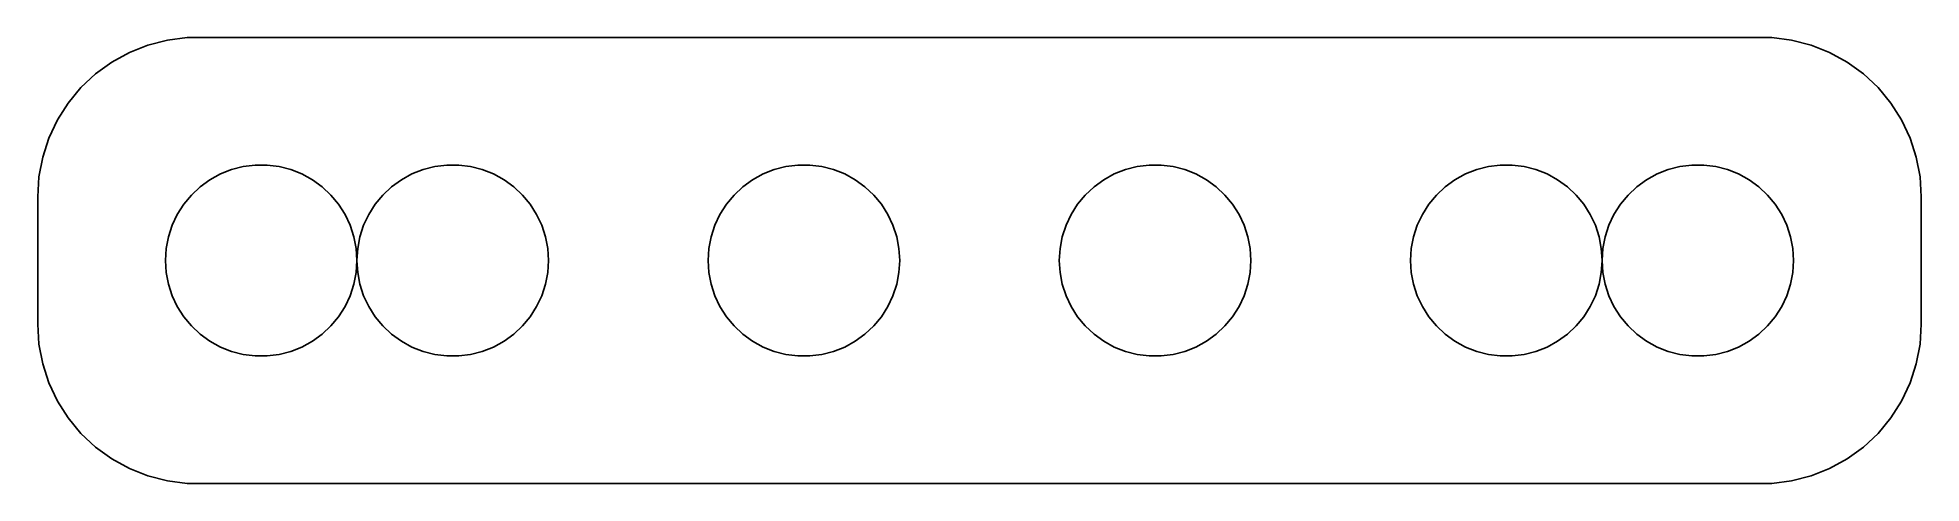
# Model space of a CAD drawing. Header units: metres. Extents: x -29.5 to 29.5, y 17 to 31.
import ezdxf

# ---------------------------------------------------------------- set-up
doc = ezdxf.new("R2010")
doc.units = ezdxf.units.M

msp = doc.modelspace()

# ---------------------------------------------------------------- linework, layer by layer
for p, q in [((-26.0451, 30.7553), (-26.6289, 30.5241)), ((-25.4369, 30.9114), (-26.0451, 30.7553)), ((-24.8139, 30.9901), (-25.4369, 30.9114)), ((24.8139, 30.9901), (-24.8139, 30.9901)), ((25.4369, 30.9114), (24.8139, 30.9901)), ((26.0451, 30.7553), (25.4369, 30.9114)), ((26.6289, 30.5241), (26.0451, 30.7553)), ((-27.1791, 30.2216), (-27.6871, 29.8526)), ((-26.6289, 30.5241), (-27.1791, 30.2216)), ((27.1791, 30.2216), (26.6289, 30.5241)), ((27.6871, 29.8526), (27.1791, 30.2216)), ((-27.6871, 29.8526), (-28.1448, 29.4227)), ((28.1448, 29.4227), (27.6871, 29.8526)), ((-28.5451, 28.9389), (-28.8815, 28.4088)), ((-28.1448, 29.4227), (-28.5451, 28.9389)), ((28.5451, 28.9389), (28.1448, 29.4227)), ((28.8815, 28.4088), (28.5451, 28.9389)), ((-28.8815, 28.4088), (-29.1489, 27.8406)), ((29.1489, 27.8406), (28.8815, 28.4088)), ((-29.1489, 27.8406), (-29.3429, 27.2434)), ((29.3429, 27.2434), (29.1489, 27.8406)), ((-29.3429, 27.2434), (-29.4606, 26.6267)), ((29.4606, 26.6267), (29.3429, 27.2434)), ((-29.4606, 26.6267), (-29.5, 26)), ((-24.1075, 26.533), (-23.7773, 26.7145)), ((-23.7773, 26.7145), (-23.427, 26.8532)), ((-23.427, 26.8532), (-23.0621, 26.9469)), ((-23.0621, 26.9469), (-22.6884, 26.9941)), ((-22.6884, 26.9941), (-22.3116, 26.9941)), ((-22.3116, 26.9941), (-21.9379, 26.9469)), ((-21.9379, 26.9469), (-21.5729, 26.8532)), ((-21.5729, 26.8532), (-21.2227, 26.7145)), ((-21.2227, 26.7145), (-20.8925, 26.533)), ((-18.1075, 26.533), (-17.7773, 26.7145)), ((-17.7773, 26.7145), (-17.427, 26.8532)), ((-17.427, 26.8532), (-17.0621, 26.9469)), ((-17.0621, 26.9469), (-16.6884, 26.9941)), ((-16.6884, 26.9941), (-16.3116, 26.9941)), ((-16.3116, 26.9941), (-15.9379, 26.9469)), ((-15.9379, 26.9469), (-15.5729, 26.8532)), ((-15.5729, 26.8532), (-15.2227, 26.7145)), ((-15.2227, 26.7145), (-14.8925, 26.533)), ((-7.10747, 26.533), (-6.77733, 26.7145)), ((-6.77733, 26.7145), (-6.42705, 26.8532)), ((-6.42705, 26.8532), (-6.06213, 26.9469)), ((-6.06213, 26.9469), (-5.68837, 26.9941)), ((-5.68837, 26.9941), (-5.31161, 26.9941)), ((-5.31161, 26.9941), (-4.93785, 26.9469)), ((-4.93785, 26.9469), (-4.57294, 26.8532)), ((-4.57294, 26.8532), (-4.22266, 26.7145)), ((-4.22266, 26.7145), (-3.89252, 26.533)), ((3.89252, 26.533), (4.22266, 26.7145)), ((4.22266, 26.7145), (4.57294, 26.8532)), ((4.57294, 26.8532), (4.93785, 26.9469)), ((4.93785, 26.9469), (5.31161, 26.9941)), ((5.31161, 26.9941), (5.68837, 26.9941)), ((5.68837, 26.9941), (6.06213, 26.9469)), ((6.06213, 26.9469), (6.42705, 26.8532)), ((6.42705, 26.8532), (6.77733, 26.7145)), ((6.77733, 26.7145), (7.10747, 26.533)), ((14.8925, 26.533), (15.2227, 26.7145)), ((15.2227, 26.7145), (15.5729, 26.8532)), ((15.5729, 26.8532), (15.9379, 26.9469)), ((15.9379, 26.9469), (16.3116, 26.9941)), ((16.3116, 26.9941), (16.6884, 26.9941)), ((16.6884, 26.9941), (17.0621, 26.9469)), ((17.0621, 26.9469), (17.427, 26.8532)), ((17.427, 26.8532), (17.7773, 26.7145)), ((17.7773, 26.7145), (18.1075, 26.533)), ((20.8925, 26.533), (21.2227, 26.7145)), ((21.2227, 26.7145), (21.5729, 26.8532)), ((21.5729, 26.8532), (21.9379, 26.9469)), ((21.9379, 26.9469), (22.3116, 26.9941)), ((22.3116, 26.9941), (22.6884, 26.9941)), ((22.6884, 26.9941), (23.0621, 26.9469)), ((23.0621, 26.9469), (23.427, 26.8532)), ((23.427, 26.8532), (23.7773, 26.7145)), ((23.7773, 26.7145), (24.1075, 26.533)), ((29.5, 26), (29.4606, 26.6267)), ((-29.5, 26), (-29.5, 22)), ((-24.927, 25.7634), (-24.6869, 26.0536)), ((-24.6869, 26.0536), (-24.4123, 26.3115)), ((-24.4123, 26.3115), (-24.1075, 26.533)), ((-20.8925, 26.533), (-20.5877, 26.3115)), ((-20.5877, 26.3115), (-20.3131, 26.0536)), ((-20.3131, 26.0536), (-20.0729, 25.7634)), ((-18.927, 25.7634), (-18.6869, 26.0536)), ((-18.6869, 26.0536), (-18.4123, 26.3115)), ((-18.4123, 26.3115), (-18.1075, 26.533)), ((-14.8925, 26.533), (-14.5877, 26.3115)), ((-14.5877, 26.3115), (-14.3131, 26.0536)), ((-14.3131, 26.0536), (-14.0729, 25.7634)), ((-7.92705, 25.7634), (-7.6869, 26.0536)), ((-7.6869, 26.0536), (-7.41226, 26.3115)), ((-7.41226, 26.3115), (-7.10747, 26.533)), ((-3.89252, 26.533), (-3.58772, 26.3115)), ((-3.58772, 26.3115), (-3.31308, 26.0536)), ((-3.31308, 26.0536), (-3.07294, 25.7634)), ((3.07294, 25.7634), (3.31308, 26.0536)), ((3.31308, 26.0536), (3.58772, 26.3115)), ((3.58772, 26.3115), (3.89252, 26.533)), ((7.10747, 26.533), (7.41226, 26.3115)), ((7.41226, 26.3115), (7.6869, 26.0536)), ((7.6869, 26.0536), (7.92705, 25.7634)), ((14.0729, 25.7634), (14.3131, 26.0536)), ((14.3131, 26.0536), (14.5877, 26.3115)), ((14.5877, 26.3115), (14.8925, 26.533)), ((18.1075, 26.533), (18.4123, 26.3115)), ((18.4123, 26.3115), (18.6869, 26.0536)), ((18.6869, 26.0536), (18.927, 25.7634)), ((20.0729, 25.7634), (20.3131, 26.0536)), ((20.3131, 26.0536), (20.5877, 26.3115)), ((20.5877, 26.3115), (20.8925, 26.533)), ((24.1075, 26.533), (24.4123, 26.3115)), ((24.4123, 26.3115), (24.6869, 26.0536)), ((24.6869, 26.0536), (24.927, 25.7634)), ((29.5, 22), (29.5, 26)), ((-25.2893, 25.1044), (-25.1289, 25.4453)), ((-25.1289, 25.4453), (-24.927, 25.7634)), ((-20.0729, 25.7634), (-19.8711, 25.4453)), ((-19.8711, 25.4453), (-19.7107, 25.1044)), ((-19.2893, 25.1044), (-19.1289, 25.4453)), ((-19.1289, 25.4453), (-18.927, 25.7634)), ((-14.0729, 25.7634), (-13.8711, 25.4453)), ((-13.8711, 25.4453), (-13.7107, 25.1044)), ((-8.28932, 25.1044), (-8.12891, 25.4453)), ((-8.12891, 25.4453), (-7.92705, 25.7634)), ((-3.07294, 25.7634), (-2.87108, 25.4453)), ((-2.87108, 25.4453), (-2.71066, 25.1044)), ((2.71066, 25.1044), (2.87108, 25.4453)), ((2.87108, 25.4453), (3.07294, 25.7634)), ((7.92705, 25.7634), (8.12891, 25.4453)), ((8.12891, 25.4453), (8.28932, 25.1044)), ((13.7107, 25.1044), (13.8711, 25.4453)), ((13.8711, 25.4453), (14.0729, 25.7634)), ((18.927, 25.7634), (19.1289, 25.4453)), ((19.1289, 25.4453), (19.2893, 25.1044)), ((19.7107, 25.1044), (19.8711, 25.4453)), ((19.8711, 25.4453), (20.0729, 25.7634)), ((24.927, 25.7634), (25.1289, 25.4453)), ((25.1289, 25.4453), (25.2893, 25.1044)), ((-25.4057, 24.7461), (-25.2893, 25.1044)), ((-19.7107, 25.1044), (-19.5942, 24.7461)), ((-19.4057, 24.7461), (-19.2893, 25.1044)), ((-13.7107, 25.1044), (-13.5942, 24.7461)), ((-8.40575, 24.7461), (-8.28932, 25.1044)), ((-2.71066, 25.1044), (-2.59424, 24.7461)), ((2.59424, 24.7461), (2.71066, 25.1044)), ((8.28932, 25.1044), (8.40575, 24.7461)), ((13.5942, 24.7461), (13.7107, 25.1044)), ((19.2893, 25.1044), (19.4057, 24.7461)), ((19.5942, 24.7461), (19.7107, 25.1044)), ((25.2893, 25.1044), (25.4057, 24.7461)), ((-25.5, 24), (-25.4763, 24.376)), ((-25.4763, 24.376), (-25.4057, 24.7461)), ((-19.5942, 24.7461), (-19.5237, 24.376)), ((-19.5237, 24.376), (-19.5, 24)), ((-19.5, 24), (-19.4763, 24.376)), ((-19.4763, 24.376), (-19.4057, 24.7461)), ((-13.5942, 24.7461), (-13.5237, 24.376)), ((-13.5237, 24.376), (-13.5, 24)), ((-8.5, 24), (-8.47633, 24.376)), ((-8.47633, 24.376), (-8.40575, 24.7461)), ((-2.59424, 24.7461), (-2.52365, 24.376)), ((-2.52365, 24.376), (-2.5, 24)), ((2.5, 24), (2.52365, 24.376)), ((2.52365, 24.376), (2.59424, 24.7461)), ((8.40575, 24.7461), (8.47633, 24.376)), ((8.47633, 24.376), (8.5, 24)), ((13.5, 24), (13.5237, 24.376)), ((13.5237, 24.376), (13.5942, 24.7461)), ((19.4057, 24.7461), (19.4763, 24.376)), ((19.4763, 24.376), (19.5, 24)), ((19.5, 24), (19.5237, 24.376)), ((19.5237, 24.376), (19.5942, 24.7461)), ((25.4057, 24.7461), (25.4763, 24.376)), ((25.4763, 24.376), (25.5, 24)), ((-25.4763, 23.624), (-25.5, 24)), ((-25.4057, 23.2539), (-25.4763, 23.624)), ((-19.5237, 23.624), (-19.5942, 23.2539)), ((-19.5, 24), (-19.5237, 23.624)), ((-19.4763, 23.624), (-19.5, 24)), ((-19.4057, 23.2539), (-19.4763, 23.624)), ((-13.5237, 23.624), (-13.5942, 23.2539)), ((-13.5, 24), (-13.5237, 23.624)), ((-8.47633, 23.624), (-8.5, 24)), ((-8.40575, 23.2539), (-8.47633, 23.624)), ((-2.52365, 23.624), (-2.59424, 23.2539)), ((-2.5, 24), (-2.52365, 23.624)), ((2.52365, 23.624), (2.5, 24)), ((2.59424, 23.2539), (2.52365, 23.624)), ((8.47633, 23.624), (8.40575, 23.2539)), ((8.5, 24), (8.47633, 23.624)), ((13.5237, 23.624), (13.5, 24)), ((13.5942, 23.2539), (13.5237, 23.624)), ((19.4763, 23.624), (19.4057, 23.2539)), ((19.5, 24), (19.4763, 23.624)), ((19.5237, 23.624), (19.5, 24)), ((19.5942, 23.2539), (19.5237, 23.624)), ((25.4763, 23.624), (25.4057, 23.2539)), ((25.5, 24), (25.4763, 23.624)), ((-25.2893, 22.8956), (-25.4057, 23.2539)), ((-19.5942, 23.2539), (-19.7107, 22.8956)), ((-19.2893, 22.8956), (-19.4057, 23.2539)), ((-13.5942, 23.2539), (-13.7107, 22.8956)), ((-8.28932, 22.8956), (-8.40575, 23.2539)), ((-2.59424, 23.2539), (-2.71066, 22.8956)), ((2.71066, 22.8956), (2.59424, 23.2539)), ((8.40575, 23.2539), (8.28932, 22.8956)), ((13.7107, 22.8956), (13.5942, 23.2539)), ((19.4057, 23.2539), (19.2893, 22.8956)), ((19.7107, 22.8956), (19.5942, 23.2539)), ((25.4057, 23.2539), (25.2893, 22.8956)), ((-25.1289, 22.5547), (-25.2893, 22.8956)), ((-24.927, 22.2366), (-25.1289, 22.5547)), ((-19.8711, 22.5547), (-20.0729, 22.2366)), ((-19.7107, 22.8956), (-19.8711, 22.5547)), ((-19.1289, 22.5547), (-19.2893, 22.8956)), ((-18.927, 22.2366), (-19.1289, 22.5547)), ((-13.8711, 22.5547), (-14.0729, 22.2366)), ((-13.7107, 22.8956), (-13.8711, 22.5547)), ((-8.12891, 22.5547), (-8.28932, 22.8956)), ((-7.92705, 22.2366), (-8.12891, 22.5547)), ((-2.87108, 22.5547), (-3.07294, 22.2366)), ((-2.71066, 22.8956), (-2.87108, 22.5547)), ((2.87108, 22.5547), (2.71066, 22.8956)), ((3.07294, 22.2366), (2.87108, 22.5547)), ((8.12891, 22.5547), (7.92705, 22.2366)), ((8.28932, 22.8956), (8.12891, 22.5547)), ((13.8711, 22.5547), (13.7107, 22.8956)), ((14.0729, 22.2366), (13.8711, 22.5547)), ((19.1289, 22.5547), (18.927, 22.2366)), ((19.2893, 22.8956), (19.1289, 22.5547)), ((19.8711, 22.5547), (19.7107, 22.8956)), ((20.0729, 22.2366), (19.8711, 22.5547)), ((25.1289, 22.5547), (24.927, 22.2366)), ((25.2893, 22.8956), (25.1289, 22.5547)), ((-29.5, 22), (-29.4606, 21.3733)), ((-24.6869, 21.9464), (-24.927, 22.2366)), ((-24.4123, 21.6885), (-24.6869, 21.9464)), ((-20.3131, 21.9464), (-20.5877, 21.6885)), ((-20.0729, 22.2366), (-20.3131, 21.9464)), ((-18.6869, 21.9464), (-18.927, 22.2366)), ((-18.4123, 21.6885), (-18.6869, 21.9464)), ((-14.3131, 21.9464), (-14.5877, 21.6885)), ((-14.0729, 22.2366), (-14.3131, 21.9464)), ((-7.6869, 21.9464), (-7.92705, 22.2366)), ((-7.41226, 21.6885), (-7.6869, 21.9464)), ((-3.31308, 21.9464), (-3.58772, 21.6885)), ((-3.07294, 22.2366), (-3.31308, 21.9464)), ((3.31308, 21.9464), (3.07294, 22.2366)), ((3.58772, 21.6885), (3.31308, 21.9464)), ((7.6869, 21.9464), (7.41226, 21.6885)), ((7.92705, 22.2366), (7.6869, 21.9464)), ((14.3131, 21.9464), (14.0729, 22.2366)), ((14.5877, 21.6885), (14.3131, 21.9464)), ((18.6869, 21.9464), (18.4123, 21.6885)), ((18.927, 22.2366), (18.6869, 21.9464)), ((20.3131, 21.9464), (20.0729, 22.2366)), ((20.5877, 21.6885), (20.3131, 21.9464)), ((24.6869, 21.9464), (24.4123, 21.6885)), ((24.927, 22.2366), (24.6869, 21.9464)), ((29.4606, 21.3733), (29.5, 22)), ((-29.4606, 21.3733), (-29.3429, 20.7566)), ((-24.1075, 21.467), (-24.4123, 21.6885)), ((-23.7773, 21.2855), (-24.1075, 21.467)), ((-23.427, 21.1468), (-23.7773, 21.2855)), ((-21.2227, 21.2855), (-21.5729, 21.1468)), ((-20.8925, 21.467), (-21.2227, 21.2855)), ((-20.5877, 21.6885), (-20.8925, 21.467)), ((-18.1075, 21.467), (-18.4123, 21.6885)), ((-17.7773, 21.2855), (-18.1075, 21.467)), ((-17.427, 21.1468), (-17.7773, 21.2855)), ((-15.2227, 21.2855), (-15.5729, 21.1468)), ((-14.8925, 21.467), (-15.2227, 21.2855)), ((-14.5877, 21.6885), (-14.8925, 21.467)), ((-7.10747, 21.467), (-7.41226, 21.6885)), ((-6.77733, 21.2855), (-7.10747, 21.467)), ((-6.42705, 21.1468), (-6.77733, 21.2855)), ((-4.22266, 21.2855), (-4.57294, 21.1468)), ((-3.89252, 21.467), (-4.22266, 21.2855)), ((-3.58772, 21.6885), (-3.89252, 21.467)), ((3.89252, 21.467), (3.58772, 21.6885)), ((4.22266, 21.2855), (3.89252, 21.467)), ((4.57294, 21.1468), (4.22266, 21.2855)), ((6.77733, 21.2855), (6.42705, 21.1468)), ((7.10747, 21.467), (6.77733, 21.2855)), ((7.41226, 21.6885), (7.10747, 21.467)), ((14.8925, 21.467), (14.5877, 21.6885)), ((15.2227, 21.2855), (14.8925, 21.467)), ((15.5729, 21.1468), (15.2227, 21.2855)), ((17.7773, 21.2855), (17.427, 21.1468)), ((18.1075, 21.467), (17.7773, 21.2855)), ((18.4123, 21.6885), (18.1075, 21.467)), ((20.8925, 21.467), (20.5877, 21.6885)), ((21.2227, 21.2855), (20.8925, 21.467)), ((21.5729, 21.1468), (21.2227, 21.2855)), ((23.7773, 21.2855), (23.427, 21.1468)), ((24.1075, 21.467), (23.7773, 21.2855)), ((24.4123, 21.6885), (24.1075, 21.467)), ((29.3429, 20.7566), (29.4606, 21.3733)), ((-29.3429, 20.7566), (-29.1489, 20.1594)), ((-23.0621, 21.0531), (-23.427, 21.1468)), ((-22.6884, 21.0059), (-23.0621, 21.0531)), ((-22.3116, 21.0059), (-22.6884, 21.0059)), ((-21.9379, 21.0531), (-22.3116, 21.0059)), ((-21.5729, 21.1468), (-21.9379, 21.0531)), ((-17.0621, 21.0531), (-17.427, 21.1468)), ((-16.6884, 21.0059), (-17.0621, 21.0531)), ((-16.3116, 21.0059), (-16.6884, 21.0059)), ((-15.9379, 21.0531), (-16.3116, 21.0059)), ((-15.5729, 21.1468), (-15.9379, 21.0531)), ((-6.06213, 21.0531), (-6.42705, 21.1468)), ((-5.68837, 21.0059), (-6.06213, 21.0531)), ((-5.31161, 21.0059), (-5.68837, 21.0059)), ((-4.93785, 21.0531), (-5.31161, 21.0059)), ((-4.57294, 21.1468), (-4.93785, 21.0531)), ((4.93785, 21.0531), (4.57294, 21.1468)), ((5.31161, 21.0059), (4.93785, 21.0531)), ((5.68837, 21.0059), (5.31161, 21.0059)), ((6.06213, 21.0531), (5.68837, 21.0059)), ((6.42705, 21.1468), (6.06213, 21.0531)), ((15.9379, 21.0531), (15.5729, 21.1468)), ((16.3116, 21.0059), (15.9379, 21.0531)), ((16.6884, 21.0059), (16.3116, 21.0059)), ((17.0621, 21.0531), (16.6884, 21.0059)), ((17.427, 21.1468), (17.0621, 21.0531)), ((21.9379, 21.0531), (21.5729, 21.1468)), ((22.3116, 21.0059), (21.9379, 21.0531)), ((22.6884, 21.0059), (22.3116, 21.0059)), ((23.0621, 21.0531), (22.6884, 21.0059)), ((23.427, 21.1468), (23.0621, 21.0531)), ((29.1489, 20.1594), (29.3429, 20.7566)), ((-29.1489, 20.1594), (-28.8815, 19.5912)), ((28.8815, 19.5912), (29.1489, 20.1594)), ((-28.8815, 19.5912), (-28.5451, 19.0611)), ((28.5451, 19.0611), (28.8815, 19.5912)), ((-28.5451, 19.0611), (-28.1448, 18.5773)), ((28.1448, 18.5773), (28.5451, 19.0611)), ((-28.1448, 18.5773), (-27.6871, 18.1474)), ((27.6871, 18.1474), (28.1448, 18.5773)), ((-27.6871, 18.1474), (-27.1791, 17.7784)), ((-27.1791, 17.7784), (-26.6289, 17.4759)), ((26.6289, 17.4759), (27.1791, 17.7784)), ((27.1791, 17.7784), (27.6871, 18.1474)), ((-26.6289, 17.4759), (-26.0451, 17.2447)), ((-26.0451, 17.2447), (-25.4369, 17.0886)), ((25.4369, 17.0886), (26.0451, 17.2447)), ((26.0451, 17.2447), (26.6289, 17.4759)), ((-25.4369, 17.0886), (-24.8139, 17.0099)), ((-24.8139, 17.0099), (24.8139, 17.0099)), ((24.8139, 17.0099), (25.4369, 17.0886))]:
    msp.add_line(p, q)

doc.saveas('drawing.dxf')
